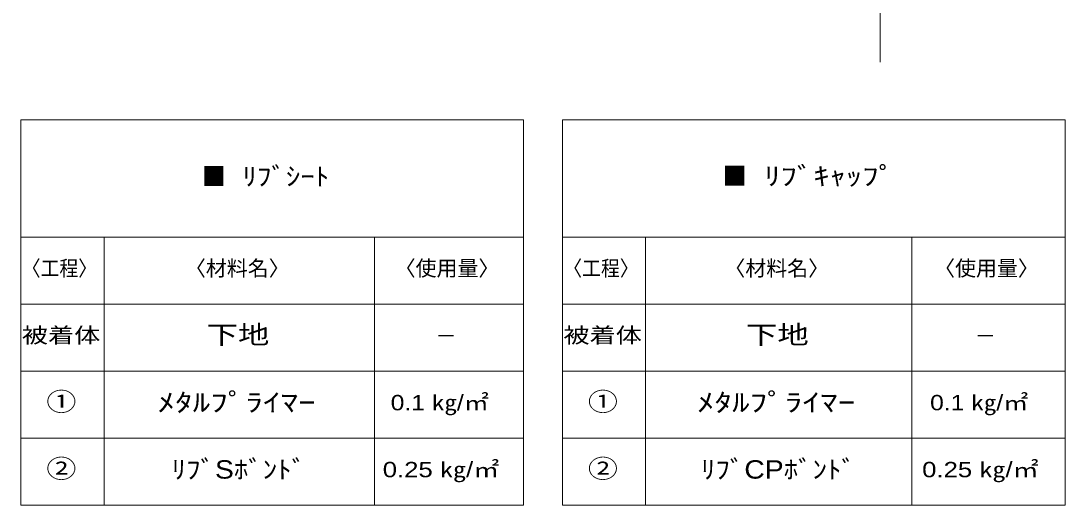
# Model space of a CAD drawing. Units: millimetres, scale not verified. Extents: x -92 to 59, y -77 to 81.
# Drawn here: x -66 to 58.6, y -77.4 to -19.6 of the extents above; entities that cross this region are included whole.
import ezdxf
from ezdxf.enums import TextEntityAlignment as Align

# ---------------------------------------------------------------- set-up
doc = ezdxf.new("R2010")
doc.units = ezdxf.units.MM
doc.header["$LTSCALE"] = 0.1
doc.layers.add('0-7_Z_O-文字', color=151, linetype='Continuous', lineweight=18)
doc.styles.add('HGPｺﾞｼｯｸM', font='')
doc.styles.get('HGPｺﾞｼｯｸM').set_extended_font_data('HGPｺﾞｼｯｸM')

msp = doc.modelspace()

# ---------------------------------------------------------------- linework, layer by layer
at = {"layer": '0-7_Z_O-文字', "color": 134}
for p, q in [((36.5669, 81.4345), (36.5669, -24.5239)), ((-66.0162, -31.4049), (-6.0162, -31.4049)), ((-66.0162, -31.4049), (-66.0162, -77.4313)), ((-6.0162, -31.4049), (-6.0162, -77.4313)), ((-1.3728, -31.4049), (58.6272, -31.4049)), ((-1.3728, -31.4049), (-1.3728, -77.4313)), ((58.6272, -31.4049), (58.6272, -77.4313)), ((-66.0162, -45.4313), (-6.0162, -45.4313)), ((-1.3728, -45.4313), (58.6272, -45.4313)), ((-66.0162, -53.4313), (-6.0162, -53.4313)), ((-1.3728, -53.4313), (58.6272, -53.4313)), ((-66.0162, -61.4313), (-6.0162, -61.4313)), ((-1.3728, -61.4313), (58.6272, -61.4313)), ((-66.0162, -69.4313), (-6.0162, -69.4313)), ((-1.3728, -69.4313), (58.6272, -69.4313)), ((-66.0162, -77.4313), (-6.0162, -77.4313)), ((-1.3728, -77.4313), (58.6272, -77.4313))]:
    msp.add_line(p, q, dxfattribs=at)
at = {"layer": '0-7_Z_O-文字', "color": 1}
for p, q in [((-56.0871, -45.4313), (-56.0871, -77.4313)), ((-23.8027, -45.4313), (-23.8027, -77.4313)), ((8.5564, -45.4313), (8.5564, -77.4313)), ((40.33, -45.4313), (40.33, -77.4313))]:
    msp.add_line(p, q, dxfattribs=at)

# ---------------------------------------------------------------- texts
at = {"layer": '0-7_Z_O-文字', "color": 3, "style": 'HGPｺﾞｼｯｸM', "width": 0.95}
msp.add_text('■', height=2.199, dxfattribs=at).set_placement((-44.3995, -39.9105), align=Align.BOTTOM_LEFT)
at = {"layer": '0-7_Z_O-文字', "color": 134, "style": 'HGPｺﾞｼｯｸM'}
for s, height, width, p in [(' ﾘﾌﾞｼｰﾄ', 2.199, 1.15, (-40.501, -39.9105)), (' ﾘﾌﾞｷｬｯﾌﾟ', 2.199, 1.3, (21.6526, -39.88)), ('〈工程〉', 1.833, 0.9, (-65.9184, -50.5989)), ('〈工程〉', 1.833, 0.9, (-1.2749, -50.5989)), ('被着体', 1.833, 1.25, (-65.9057, -58.5989)), ('下地', 2.199, 1.25, (-43.8586, -58.8248)), ('被着体', 1.833, 1.25, (-1.2622, -58.5989)), ('下地', 2.199, 1.25, (20.5295, -58.8248)), ('①', 2.199, 1.2, (-62.9857, -66.8324)), ('ﾒﾀﾙﾌﾟﾗｲﾏｰ', 2.199, 1.4, (-49.7139, -66.9161)), ('0.1 ㎏/㎡', 1.833, 1.2, (-21.8765, -66.6496)), ('①', 2.199, 1.2, (1.6578, -66.8324)), ('ﾒﾀﾙﾌﾟﾗｲﾏｰ', 2.199, 1.4, (14.6742, -66.9161)), ('0.1 ㎏/㎡', 1.833, 1.2, (42.5116, -66.6496)), ('②', 2.199, 1.2, (-62.9857, -74.8324)), ('ﾘﾌﾞSﾎﾞﾝﾄﾞ', 2.199, 1.15, (-48.0236, -74.9237)), ('0.25 ㎏/㎡', 1.833, 1.25, (-22.8219, -74.6496)), ('②', 2.199, 1.2, (1.6578, -74.8324)), ('ﾘﾌﾞCPﾎﾞﾝﾄﾞ', 2.199, 1.15, (15.1615, -74.9237)), ('0.25 ㎏/㎡', 1.833, 1.25, (41.5662, -74.6496))]:
    msp.add_text(s, height=height, dxfattribs=dict(at, width=width)).set_placement(p, align=Align.BOTTOM_LEFT)
at = {"layer": '0-7_Z_O-文字', "color": 6, "style": 'HGPｺﾞｼｯｸM', "width": 0.95}
msp.add_text('■', height=2.199, dxfattribs=at).set_placement((17.7541, -39.88), align=Align.BOTTOM_LEFT)
at = {"layer": '0-7_Z_O-文字', "color": 134, "style": 'HGPｺﾞｼｯｸM'}
for s, p in [('〈材料名〉', (-46.436, -50.5989)), ('〈使用量〉', (-21.4006, -50.5989)), ('〈材料名〉', (17.9521, -50.5989)), ('〈使用量〉', (42.9875, -50.5989)), ('－', (-16.5275, -58.6813)), ('－', (47.8606, -58.6813))]:
    msp.add_text(s, height=1.833, dxfattribs=at).set_placement(p, align=Align.BOTTOM_LEFT)

doc.saveas('drawing.dxf')
